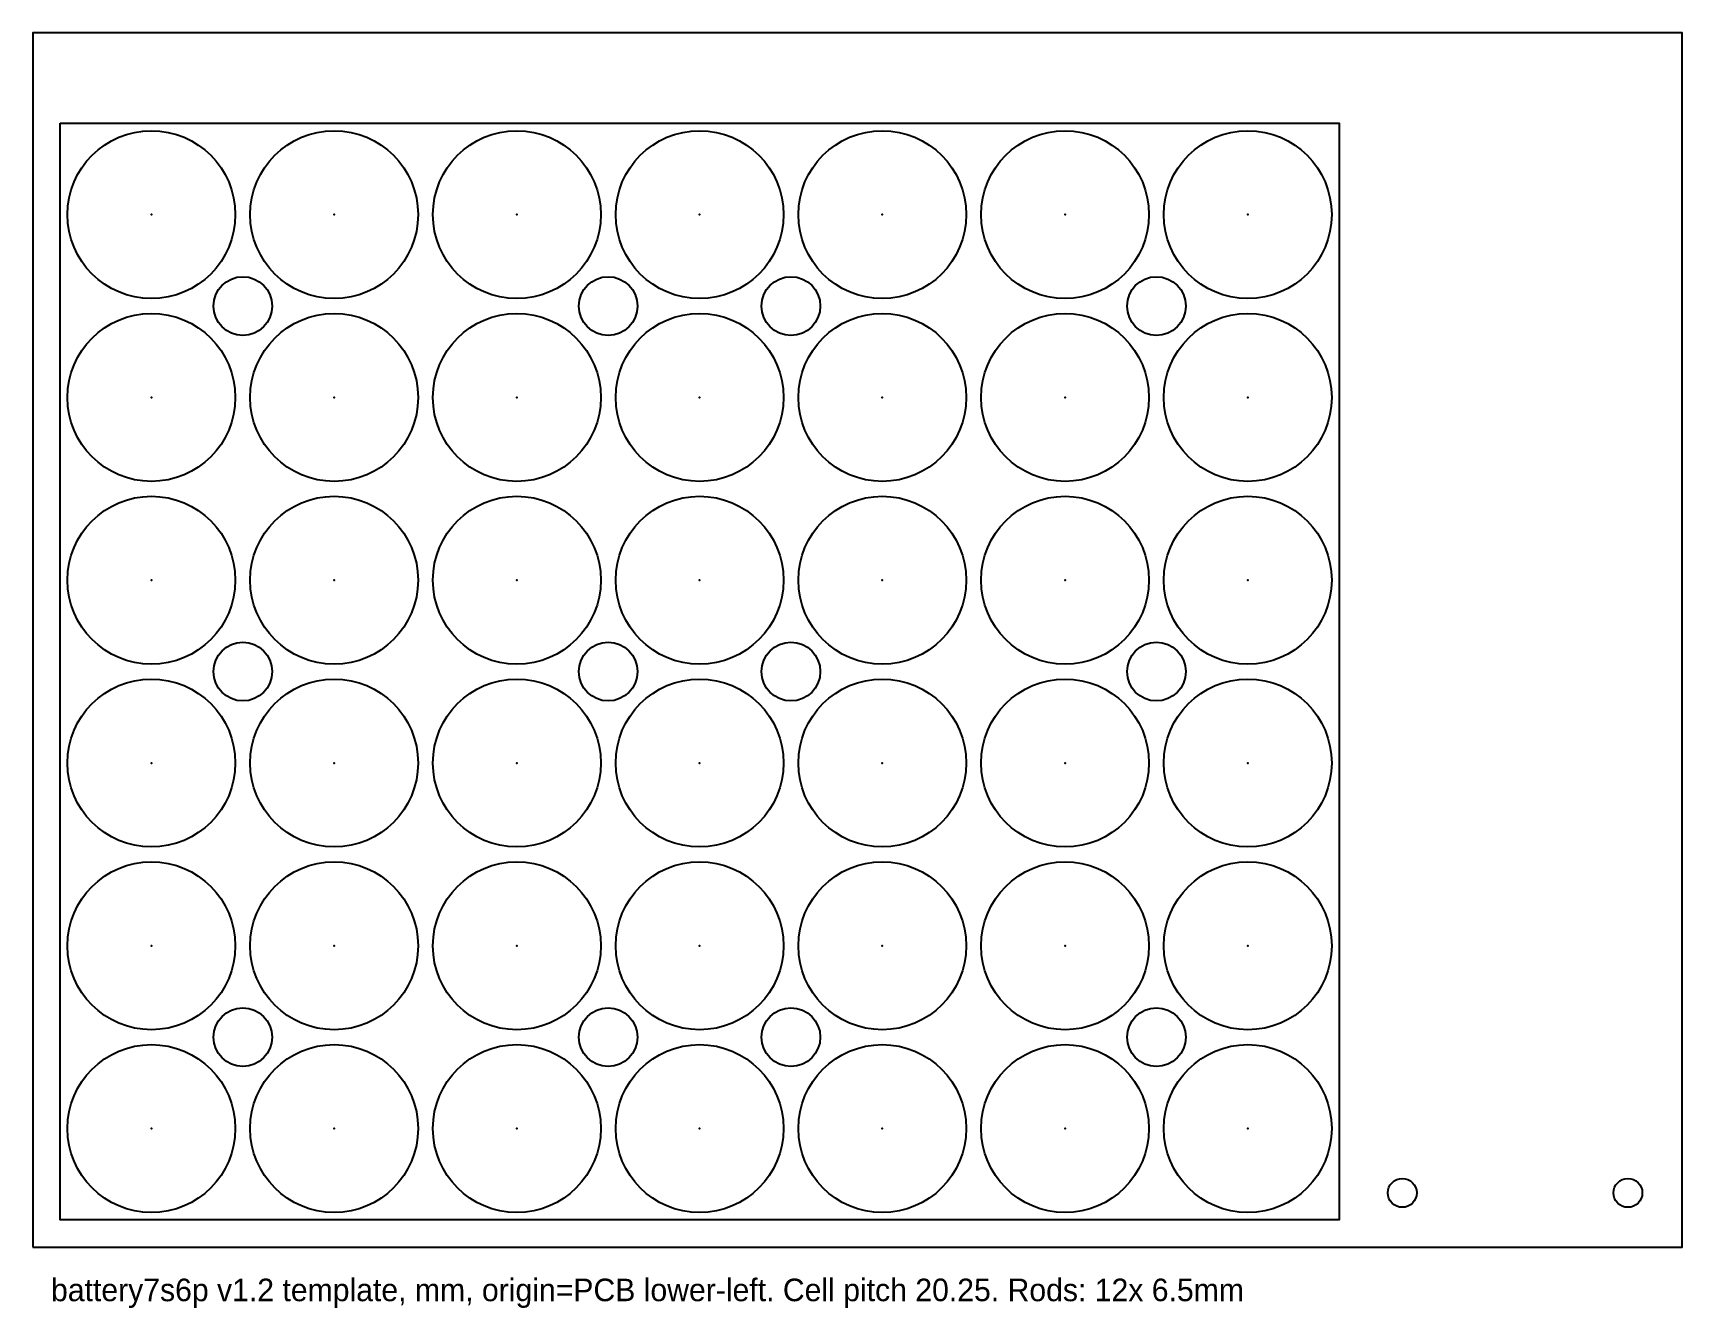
# Model space of a CAD drawing. Header units: millimetres. Extents: x 0 to 183, y -7 to 134.
import ezdxf

# ---------------------------------------------------------------- set-up
doc = ezdxf.new("R2010")
doc.units = ezdxf.units.MM
for name, color, linetype in [('ARRAY_EDGE', 5, 'Continuous'), ('CELL_CENTERS', 2, 'Continuous'), ('CELL_HOLES_18p6', 3, 'Continuous'), ('NOTES', 7, 'Continuous'), ('PCB_M3_HOLES', 6, 'Continuous'), ('PCB_OUTLINE', 7, 'Continuous'), ('ROD_HOLES_6p5', 1, 'Continuous')]:
    doc.layers.add(name, color=color, linetype=linetype)

msp = doc.modelspace()

# ---------------------------------------------------------------- linework, layer by layer
at = {"layer": 'ARRAY_EDGE'}
msp.add_lwpolyline([(3, 124.5), (144.75, 124.5), (144.75, 3), (3, 3)], close=True, dxfattribs=at)
at = {"layer": 'CELL_CENTERS'}
for p in [(13.125, 114.375), (33.375, 114.375), (53.625, 114.375), (73.875, 114.375), (94.125, 114.375), (114.375, 114.375), (134.625, 114.375), (13.125, 94.125), (33.375, 94.125), (53.625, 94.125), (73.875, 94.125), (94.125, 94.125), (114.375, 94.125), (134.625, 94.125), (13.125, 73.875), (33.375, 73.875), (53.625, 73.875), (73.875, 73.875), (94.125, 73.875), (114.375, 73.875), (134.625, 73.875), (13.125, 53.625), (33.375, 53.625), (53.625, 53.625), (73.875, 53.625), (94.125, 53.625), (114.375, 53.625), (134.625, 53.625), (13.125, 33.375), (33.375, 33.375), (53.625, 33.375), (73.875, 33.375), (94.125, 33.375), (114.375, 33.375), (134.625, 33.375), (13.125, 13.125), (33.375, 13.125), (53.625, 13.125), (73.875, 13.125), (94.125, 13.125), (114.375, 13.125), (134.625, 13.125)]:
    msp.add_point(p, dxfattribs=at)
at = {"layer": 'CELL_HOLES_18p6'}
for centre in [(13.125, 114.375), (33.375, 114.375), (53.625, 114.375), (73.875, 114.375), (94.125, 114.375), (114.375, 114.375), (134.625, 114.375), (13.125, 94.125), (33.375, 94.125), (53.625, 94.125), (73.875, 94.125), (94.125, 94.125), (114.375, 94.125), (134.625, 94.125), (13.125, 73.875), (33.375, 73.875), (53.625, 73.875), (73.875, 73.875), (94.125, 73.875), (114.375, 73.875), (134.625, 73.875), (13.125, 53.625), (33.375, 53.625), (53.625, 53.625), (73.875, 53.625), (94.125, 53.625), (114.375, 53.625), (134.625, 53.625), (13.125, 33.375), (33.375, 33.375), (53.625, 33.375), (73.875, 33.375), (94.125, 33.375), (114.375, 33.375), (134.625, 33.375), (13.125, 13.125), (33.375, 13.125), (53.625, 13.125), (73.875, 13.125), (94.125, 13.125), (114.375, 13.125), (134.625, 13.125)]:
    msp.add_circle(centre, 9.3, dxfattribs=at)
at = {"layer": 'PCB_M3_HOLES'}
for centre in [(151.75, 6), (176.75, 6)]:
    msp.add_circle(centre, 1.6, dxfattribs=at)
at = {"layer": 'PCB_OUTLINE'}
msp.add_lwpolyline([(0, 0), (182.75, 0), (182.75, 134.5), (0, 134.5)], close=True, dxfattribs=at)
at = {"layer": 'ROD_HOLES_6p5'}
for centre in [(23.25, 104.25), (63.75, 104.25), (84, 104.25), (124.5, 104.25), (23.25, 63.75), (63.75, 63.75), (84, 63.75), (124.5, 63.75), (23.25, 23.25), (63.75, 23.25), (84, 23.25), (124.5, 23.25)]:
    msp.add_circle(centre, 3.25, dxfattribs=at)

# ---------------------------------------------------------------- texts
at = {"layer": 'NOTES'}
msp.add_text('battery7s6p v1.2 template, mm, origin=PCB lower-left. Cell pitch 20.25. Rods: 12x 6.5mm', height=2.5, dxfattribs=at).set_placement((2, -6))

doc.saveas('drawing.dxf')
